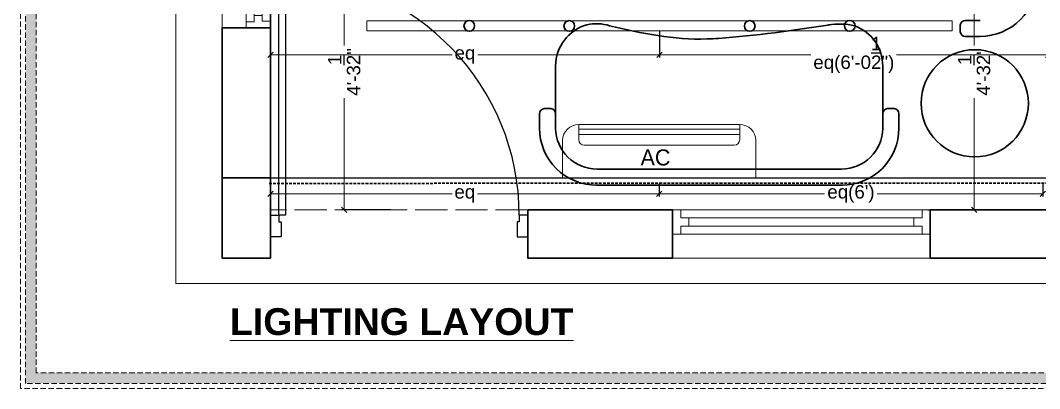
# Model space of a CAD drawing. Header units: millimetres. Extents: x 35877 to 3066687, y -650199 to -40525.
# Drawn here: x 148336.6 to 148526.6, y -179306.1 to -179237.4 of the extents above; entities that cross this region are included whole.
import ezdxf

# ---------------------------------------------------------------- set-up
doc = ezdxf.new("R2010")
doc.units = ezdxf.units.MM
doc.header["$MEASUREMENT"] = 0
doc.header["$PDMODE"] = 35
for name, pattern in [('00 . GROUND FLOOR$0$DASHED', [0.75, 0.5, -0.25]), ('ACAD_ISO02W100', [15, 12, -3]), ('DASHED', [0.75, 0.5, -0.25]), ('DASHEDX2', [1.5, 1, -0.5])]:
    doc.linetypes.add(name, pattern=pattern)
doc.layers.get('Defpoints').update_dxf_attribs({"color": 220})
doc.layers.add('AR DOOR', color=40, linetype='Continuous')
doc.layers.add('AR ELE-5', color=134, linetype='Continuous')
for name, color, linetype, lineweight in [('COLUMN', 1, 'Continuous', 30), ('DIM.', 250, 'Continuous', 13), ('dim05', 1, 'Continuous', 13), ('Dimension', 10, 'DASHEDX2', 20), ('el', 7, 'Continuous', 20), ('Electrical', 84, 'Continuous', 30), ('FURNITURE', 32, 'Continuous', 9), ('furniture dimensions', 1, 'DASHED', 0), ('GDR_FLOATING COLUMN', 3, 'Continuous', 18), ('GROUND FLOOR', 7, 'Continuous', 9), ('GROUND FLOOR  ( PLINE )', 251, 'Continuous', 30), ('GROUND FLOOR ( DW_RAIL )', 7, 'Continuous', 9), ('Labelling', 1, 'Continuous', 25), ('Text', 7, 'Continuous', 15), ('wall', 7, 'Continuous', 30)]:
    doc.layers.add(name, color=color, linetype=linetype, lineweight=lineweight)
doc.styles.add('Arial', font='arial.ttf')
doc.styles.get("Standard").update_dxf_attribs({"font": 'arial.ttf', "height": 6})
doc.styles.add('TEXT', font='eurr____.ttf')
doc.dimstyles.new('ISO-25', dxfattribs={"dimtxt": 2.5, "dimasz": 1, "dimexe": 0.5, "dimexo": 1, "dimtad": 0, "dimdec": 1, "dimlunit": 4, "dimtxsty": 'Standard', "dimblk": 'OBLIQUE', "dimcen": 2.5, "dimclrd": 1, "dimclre": 1, "dimclrt": 5, "dimadec": 0, "dimazin": 0, "dimtfac": 1, "dimtdec": 1, "dimtmove": 0, "dimatfit": 3, "dimfxl": 1, "dimlwd": -1, "dimarcsym": 0})

# ---------------------------------------------------------------- blocks, each defined once
blk = doc.blocks.new('*U20')
for points in [[(0, 0), (0, 1120), (30, 1120), (30, 0)], [(-40, 0), (0, 0), (0, -30), (10, -30), (10, -100), (-40, -100)], [(1160, 0), (1120, 0), (1120, -30), (1110, -30), (1110, -100), (1160, -100)]]:
    blk.add_lwpolyline(points, close=True)
at = {"layer": 'AR ELE-5', "linetype": 'ByBlock', "ltscale": 15}
blk.add_arc((-1.6, -0.7), 1121.6, 0.0347, 87.627, dxfattribs=at)
blk = doc.blocks.new('ac paln')
at = {"layer": 'Electrical', "lineweight": 15}
for p, q in [((389238.69, -37646.36), (389238.69, -37610.34)), ((389238.69, -37610.34), (389245.67, -37610.34)), ((389245.81, -37613.35), (389248.68, -37613.35)), ((389246.82, -37643.35), (389246.82, -37613.35)), ((389247.82, -37643.35), (389247.82, -37613.35)), ((389248.68, -37613.35), (389248.68, -37643.35)), ((389248.68, -37643.35), (389248.68, -37613.35)), ((389244.81, -37642.35), (389244.81, -37614.35)), ((389245.81, -37643.35), (389248.68, -37643.35)), ((389248.68, -37643.35), (389248.68, -37643.35)), ((389245.67, -37646.36), (389238.69, -37646.36))]:
    blk.add_line(p, q, dxfattribs=at)
for centre, start, end in [((389245.67, -37613.35), 0, 90), ((389245.67, -37643.35), 270, 0)]:
    blk.add_arc(centre, 3.01, start, end, dxfattribs=at)
at = {"layer": 'Electrical', "lineweight": 15, "extrusion": (0, 0, -1)}
for centre, start_param, end_param in [((389245.81, -37614.35), -0.785398, 0.785398), ((389245.81, -37642.35), 3.926991, 5.497787)]:
    blk.add_ellipse(centre, major_axis=(-0.71, 0.71), ratio=1, start_param=start_param, end_param=end_param, dxfattribs=at)
at = {"layer": 'Text', "style": 'TEXT'}
blk.add_text('AC', height=3, rotation=270, dxfattribs=at).set_placement((389241.02, -37624.87))
blk = doc.blocks.new('_Oblique')
at = {"layer": 'wall', "color": 0, "lineweight": -2}
blk.add_line((-0.5, -0.5), (0.5, 0.5), dxfattribs=at)
blk = doc.blocks.new('*D392')
at = {"layer": 'Defpoints', "color": 0, "lineweight": 0, "transparency": 16777216}
for p in [(148383.2, -179238.42, 0.05), (148455.75, -179238.42, 0.05), (148383.2, -179243.85)]:
    blk.add_point(p, dxfattribs=at)
at = {"layer": 'dim05', "color": 1, "linetype": 'Continuous', "lineweight": -2, "transparency": 16777216}
for p, q in [((148383.2, -179239.42), (148383.2, -179244.35)), ((148455.75, -179239.42), (148455.75, -179244.35))]:
    blk.add_line(p, q, dxfattribs=at)
at = {"layer": 'dim05', "color": 1, "linetype": 'Continuous', "transparency": 16777216}
for p, q in [((148383.2, -179243.85), (148417.1, -179243.85)), ((148455.75, -179243.85), (148421.86, -179243.85))]:
    blk.add_line(p, q, dxfattribs=at)
at = {"layer": 'dim05', "color": 1, "transparency": 16777216, "rotation": 180}
blk.add_blockref('_Oblique', (148383.2, -179243.85), dxfattribs=at)
at = {"layer": 'dim05', "color": 1, "transparency": 16777216}
blk.add_blockref('_Oblique', (148455.75, -179243.85), dxfattribs=at)
at = {"layer": 'dim05', "color": 5, "lineweight": 25, "transparency": 16777216, "insert": (148419.48, -179243.85), "char_height": 2.5, "attachment_point": 5, "style": 'Arial'}
blk.add_mtext('eq', dxfattribs=at)
blk = doc.blocks.new('*D393')
at = {"layer": 'Defpoints', "color": 0, "lineweight": 0, "transparency": 16777216}
for p in [(148455.75, -179238.42, 0.05), (148528.2, -179238.42, 0.05), (148528.2, -179243.85)]:
    blk.add_point(p, dxfattribs=at)
at = {"layer": 'dim05', "color": 1, "linetype": 'Continuous', "lineweight": -2, "transparency": 16777216}
for p, q in [((148455.75, -179239.42), (148455.75, -179244.35)), ((148528.2, -179239.42), (148528.2, -179244.35))]:
    blk.add_line(p, q, dxfattribs=at)
at = {"layer": 'dim05', "color": 1, "linetype": 'Continuous', "transparency": 16777216}
for p, q in [((148455.75, -179243.85), (148483.99, -179243.85)), ((148528.2, -179243.85), (148499.97, -179243.85))]:
    blk.add_line(p, q, dxfattribs=at)
at = {"layer": 'dim05', "color": 1, "transparency": 16777216, "rotation": 180}
blk.add_blockref('_Oblique', (148455.75, -179243.85), dxfattribs=at)
at = {"layer": 'dim05', "color": 1, "transparency": 16777216}
blk.add_blockref('_Oblique', (148528.2, -179243.85), dxfattribs=at)
at = {"layer": 'dim05', "color": 5, "lineweight": 25, "transparency": 16777216, "insert": (148491.98, -179243.85), "char_height": 2.5, "attachment_point": 5, "style": 'Arial'}
blk.add_mtext('eq(6\'-0{\\H1x;\\S1/2;}")', dxfattribs=at)
blk = doc.blocks.new('*D395')
at = {"layer": 'Defpoints', "color": 0, "lineweight": 0, "transparency": 16777216}
for p in [(148406.63, -179221.28, 0.05), (148396.98, -179272.78), (148406.63, -179272.78, 0.05)]:
    blk.add_point(p, dxfattribs=at)
at = {"layer": 'dim05', "color": 1, "linetype": 'Continuous', "lineweight": -2, "transparency": 16777216}
for p, q in [((148405.63, -179221.28), (148396.48, -179221.28)), ((148405.63, -179272.78), (148396.48, -179272.78))]:
    blk.add_line(p, q, dxfattribs=at)
at = {"layer": 'dim05', "color": 1, "linetype": 'Continuous', "transparency": 16777216}
for p, q in [((148396.98, -179221.28), (148396.98, -179242.12)), ((148396.98, -179272.78), (148396.98, -179251.94))]:
    blk.add_line(p, q, dxfattribs=at)
at = {"layer": 'dim05', "color": 1, "transparency": 16777216}
for p, rotation in [((148396.98, -179221.28), 90), ((148396.98, -179272.78), 270)]:
    blk.add_blockref('_Oblique', p, dxfattribs=dict(at, rotation=rotation))
at = {"layer": 'dim05', "color": 5, "lineweight": 25, "transparency": 16777216, "insert": (148396.98, -179247.03), "char_height": 2.5, "attachment_point": 5, "rotation": 90, "style": 'Arial'}
blk.add_mtext('4\'-3{\\H1x;\\S1/2;}"', dxfattribs=at)
blk = doc.blocks.new('*D398')
at = {"layer": 'Defpoints', "color": 0, "lineweight": 0, "transparency": 16777216}
for p in [(148504.77, -179221.28, 0.05), (148504.77, -179272.78, 0.05), (148514.42, -179272.78)]:
    blk.add_point(p, dxfattribs=at)
at = {"layer": 'dim05', "color": 1, "linetype": 'Continuous', "lineweight": -2, "transparency": 16777216}
for p, q in [((148505.77, -179221.28), (148514.92, -179221.28)), ((148505.77, -179272.78), (148514.92, -179272.78))]:
    blk.add_line(p, q, dxfattribs=at)
at = {"layer": 'dim05', "color": 1, "linetype": 'Continuous', "transparency": 16777216}
for p, q in [((148514.42, -179221.28), (148514.42, -179242.12)), ((148514.42, -179272.78), (148514.42, -179251.94))]:
    blk.add_line(p, q, dxfattribs=at)
at = {"layer": 'dim05', "color": 1, "transparency": 16777216}
for p, rotation in [((148514.42, -179221.28), 90), ((148514.42, -179272.78), 270)]:
    blk.add_blockref('_Oblique', p, dxfattribs=dict(at, rotation=rotation))
at = {"layer": 'dim05', "color": 5, "lineweight": 25, "transparency": 16777216, "insert": (148514.42, -179247.03), "char_height": 2.5, "attachment_point": 5, "rotation": 90, "style": 'Arial'}
blk.add_mtext('4\'-3{\\H1x;\\S1/2;}"', dxfattribs=at)
blk = doc.blocks.new('*D406')
at = {"layer": 'Defpoints', "color": 0, "lineweight": 0, "transparency": 16777216}
for p in [(148455.7, -179266.82, 0.05), (148527.2, -179266.82, 0.05), (148527.2, -179269.78)]:
    blk.add_point(p, dxfattribs=at)
at = {"layer": 'dim05', "color": 1, "linetype": 'Continuous', "lineweight": -2, "transparency": 16777216}
for p, q in [((148455.7, -179267.82), (148455.7, -179270.28)), ((148527.2, -179267.82), (148527.2, -179270.28))]:
    blk.add_line(p, q, dxfattribs=at)
at = {"layer": 'dim05', "color": 1, "linetype": 'Continuous', "transparency": 16777216}
for p, q in [((148455.7, -179269.78), (148486.54, -179269.78)), ((148527.2, -179269.78), (148496.36, -179269.78))]:
    blk.add_line(p, q, dxfattribs=at)
at = {"layer": 'dim05', "color": 1, "transparency": 16777216, "rotation": 180}
blk.add_blockref('_Oblique', (148455.7, -179269.78), dxfattribs=at)
at = {"layer": 'dim05', "color": 1, "transparency": 16777216}
blk.add_blockref('_Oblique', (148527.2, -179269.78), dxfattribs=at)
at = {"layer": 'dim05', "color": 5, "lineweight": 25, "transparency": 16777216, "insert": (148491.45, -179269.78), "char_height": 2.5, "attachment_point": 5, "style": 'Arial'}
blk.add_mtext("eq(6')", dxfattribs=at)
blk = doc.blocks.new('*D407')
at = {"layer": 'Defpoints', "color": 0, "lineweight": 0, "transparency": 16777216}
for p in [(148455.7, -179266.82, 0.05), (148383.2, -179267.83, 0.05), (148383.2, -179269.78)]:
    blk.add_point(p, dxfattribs=at)
at = {"layer": 'dim05', "color": 1, "linetype": 'Continuous', "lineweight": -2, "transparency": 16777216}
for p, q in [((148455.7, -179267.82), (148455.7, -179270.28)), ((148383.2, -179268.83), (148383.2, -179270.28))]:
    blk.add_line(p, q, dxfattribs=at)
at = {"layer": 'dim05', "color": 1, "linetype": 'Continuous', "transparency": 16777216}
for p, q in [((148383.2, -179269.78), (148417.07, -179269.78)), ((148455.7, -179269.78), (148421.83, -179269.78))]:
    blk.add_line(p, q, dxfattribs=at)
at = {"layer": 'dim05', "color": 1, "transparency": 16777216, "rotation": 180}
blk.add_blockref('_Oblique', (148383.2, -179269.78), dxfattribs=at)
at = {"layer": 'dim05', "color": 1, "transparency": 16777216}
blk.add_blockref('_Oblique', (148455.7, -179269.78), dxfattribs=at)
at = {"layer": 'dim05', "color": 5, "lineweight": 25, "transparency": 16777216, "insert": (148419.45, -179269.78), "char_height": 2.5, "attachment_point": 5, "style": 'Arial'}
blk.add_mtext('eq', dxfattribs=at)

msp = doc.modelspace()

# ---------------------------------------------------------------- hatches: boundary and pattern name
at = {"layer": 'Dimension', "true_color": 0xd39e00, "transparency": 33554687}
h = msp.add_hatch(color=42, dxfattribs=at)
h.paths.add_polyline_path([(148337.579, -179107.854), (148337.579, -179305.145), (148617.872, -179305.145), (148617.872, -179107.854)])
h.paths.add_polyline_path([(148339.546, -179109.821), (148615.905, -179109.821), (148615.905, -179303.178), (148339.546, -179303.178)], flags=16)

# ---------------------------------------------------------------- linework, layer by layer
at = {"layer": 'COLUMN', "transparency": 33554687, "elevation": 0.05}
msp.add_lwpolyline([(148374.202, -179266.781), (148383.202, -179266.781), (148383.202, -179281.781), (148374.202, -179281.781)], close=True, dxfattribs=at)
at = {"layer": 'Dimension', "color": 42, "true_color": 0xd39e00, "transparency": 33554687, "elevation": 0.292}
for points in [[(148336.596, -179106.871), (148618.855, -179106.871), (148618.855, -179306.129), (148336.596, -179306.129)], [(148337.579, -179107.854), (148617.872, -179107.854), (148617.872, -179305.145), (148337.579, -179305.145)], [(148339.546, -179109.821), (148615.905, -179109.821), (148615.905, -179303.178), (148339.546, -179303.178)]]:
    msp.add_lwpolyline(points, close=True, dxfattribs=at)
at = {"layer": 'FURNITURE', "color": 9, "lineweight": 30, "true_color": 0xc7c8ca, "transparency": 16777216}
for p, q in [((148511.813, -179238.283, 3.75), (148511.813, -179239.531, 3.75)), ((148515.515, -179237.407, 2.39), (148512.813, -179237.407, 2.39)), ((148515.515, -179240.407, 2.39), (148512.813, -179240.407, 2.39)), ((148436.385, -179245.929, 2.863), (148436.385, -179254.841, 3.75)), ((148497.385, -179245.929, 2.863), (148497.385, -179254.841, 3.75)), ((148433.385, -179257.543, 2.39), (148433.385, -179254.841, 2.39)), ((148435.509, -179253.841, 3.75), (148434.261, -179253.841, 3.75)), ((148436.385, -179257.543, 2.39), (148436.385, -179254.841, 2.39)), ((148497.385, -179257.543, 3.75), (148497.385, -179254.841, 3.75)), ((148498.261, -179253.841, 3.75), (148499.509, -179253.841, 3.75)), ((148500.385, -179257.543, 3.75), (148500.385, -179254.841, 3.75)), ((148489.669, -179265.154, -4.07), (148444.101, -179265.154, -1.415)), ((148489.877, -179268.154, 0.132), (148443.893, -179268.154, 2.957))]:
    msp.add_line(p, q, dxfattribs=at)
at = {"layer": 'FURNITURE', "color": 9, "lineweight": 30, "true_color": 0xc7c8ca, "transparency": 33554687}
for p, q in [((148382.969, -179266.832, 0.05), (148528.202, -179266.765, 0.05)), ((148383.205, -179272.781, 0.05), (148383.202, -179266.799, 0.05))]:
    msp.add_line(p, q, dxfattribs=at)
at = {"layer": 'FURNITURE', "color": 18, "lineweight": 0, "true_color": 0x000000, "transparency": 33554687, "elevation": 0.055}
msp.add_lwpolyline([(148365.608, -179114.942), (148553.989, -179114.942), (148553.989, -179286.485), (148365.608, -179286.485)], close=True, dxfattribs=at)
at = {"layer": 'FURNITURE', "color": 1, "lineweight": 0, "transparency": 33554687, "elevation": 0.055}
msp.add_lwpolyline([(148401.184, -179239.371), (148510.326, -179239.371), (148510.326, -179237.496), (148401.184, -179237.496)], close=True, dxfattribs=at)
at = {"layer": 'FURNITURE', "color": 240, "lineweight": 30, "true_color": 0xed1f24, "transparency": 33554687}
for centre in [(148420.288, -179238.433, 0.055), (148438.936, -179238.447, 0.055), (148472.573, -179238.447, 0.055), (148491.221, -179238.433, 0.055)]:
    msp.add_circle(centre, 1, dxfattribs=at)
at = {"layer": 'FURNITURE', "color": 9, "lineweight": 30, "true_color": 0xc7c8ca, "transparency": 16777216}
msp.add_circle((148514.53, -179252.884), 10.001, dxfattribs=at)
for centre, radius, start, end in [((148515.515, -179229.795, 2.39), 10.612, 270, 0.5627), ((148444.405, -179245.949, 2.863), 8.02, 105.70088, 179.85732), ((148443.991, -179246.171, -1.322), 8.134, 72.61835, 102.46672), ((148489.267, -179250.477, 4.222), 12.384, 76.38027, 99.49473), ((148512.813, -179238.416, 2.39), 1.009, 90, 172.427), ((148489.365, -179245.949, 4.222), 8.02, 0.14268, 69.42629), ((148512.813, -179239.398, 2.39), 1.009, 187.573, 270), ((148434.394, -179254.841, 2.39), 1.009, 97.573, 180), ((148435.376, -179254.841, 2.39), 1.009, 0, 82.427), ((148498.394, -179254.841, 2.39), 1.009, 97.573, 180), ((148499.376, -179254.841, 2.39), 1.009, 0, 82.427), ((148443.997, -179257.543, 2.39), 10.612, 180, 270.5627), ((148444.101, -179257.438, 2.39), 7.717, 180.90046, 270), ((148489.773, -179257.543, 2.39), 10.612, 269.4373, 0), ((148489.669, -179257.438, 2.39), 7.717, 270, 359.09954)]:
    msp.add_arc(centre, radius, start, end, dxfattribs=at)
msp.add_open_spline([(148487.529, -179238.215, 3.891), (148480.647, -179239.279, 2.662), (148473.062, -179240.4, 1.41), (148459.118, -179241.22, 1.592), (148452.418, -179239.816, 0.123), (148446.42, -179238.408, -1.322)], degree=3, knots=[1.8844998, 1.8844998, 1.8844998, 1.8844998, 22.9773331, 25.0955938, 43.7057545, 43.7057545, 43.7057545, 43.7057545], dxfattribs=at)
at = {"layer": 'furniture dimensions', "color": 9, "linetype": 'Continuous', "lineweight": 30, "true_color": 0xc7c8ca, "transparency": 33554687}
msp.add_line((148383.202, -179266.82, 0.05), (148383.202, -179131.281, 0.05), dxfattribs=at)
at = {"layer": 'GDR_FLOATING COLUMN', "color": 9, "linetype": '00 . GROUND FLOOR$0$DASHED', "lineweight": 30, "true_color": 0xc7c8ca, "transparency": 33554687}
msp.add_line((148382.97, -179267.832, 0.05), (148528.201, -179267.765, 0.05), dxfattribs=at)
at = {"layer": 'GROUND FLOOR', "transparency": 33554687}
for p, q in [((148383.202, -179131.781, 0.05), (148383.202, -179281.781, 0.05)), ((148383.202, -179131.781, 0.05), (148383.202, -179281.781, 0.05)), ((148374.202, -179167.781, 0.05), (148374.202, -179238.781, 0.05)), ((148383.202, -179238.781, 0.05), (148374.202, -179238.781, 0.05)), ((148533.202, -179272.781, 0.05), (148431.202, -179272.781, 0.05)), ((148431.202, -179272.781, 0.05), (148431.202, -179281.781, 0.05))]:
    msp.add_line(p, q, dxfattribs=at)
at = {"layer": 'GROUND FLOOR  ( PLINE )', "transparency": 33554687, "elevation": 0.05}
msp.add_lwpolyline([(148553.989, -179194.781), (148537.702, -179194.781), (148537.702, -179176.781), (148533.202, -179176.781), (148533.202, -179272.781), (148506.202, -179272.781), (148506.202, -179281.781), (148537.702, -179281.781)], dxfattribs=at)
for points in [[(148383.202, -179238.781), (148374.202, -179238.781), (148374.202, -179281.781), (148383.202, -179281.781)], [(148431.202, -179272.781), (148458.202, -179272.781), (148458.202, -179281.781), (148431.202, -179281.781)]]:
    msp.add_lwpolyline(points, close=True, dxfattribs=at)
at = {"layer": 'GROUND FLOOR ( DW_RAIL )', "transparency": 33554687, "elevation": 0.05}
for points in [[(148383.202, -179238.781), (148383.202, -179237.584), (148381.702, -179237.584), (148381.702, -179236.518), (148380.202, -179236.518), (148380.202, -179171.781), (148381.702, -179171.781), (148381.702, -179169.281), (148383.202, -179169.281), (148383.202, -179167.781), (148378.702, -179167.781), (148378.702, -179169.281), (148380.202, -179169.281), (148380.202, -179171.781), (148381.702, -179171.781), (148381.702, -179236.518), (148380.202, -179236.518), (148380.202, -179237.653), (148378.702, -179237.653), (148378.702, -179238.781), (148383.202, -179238.781), (148383.202, -179167.781), (148378.702, -179167.781), (148378.702, -179238.781)], [(148458.202, -179272.781), (148506.202, -179272.781), (148506.202, -179281.781), (148458.202, -179281.781)], [(148506.202, -179272.781), (148504.702, -179272.781), (148504.702, -179274.281), (148503.202, -179274.281), (148503.202, -179275.781), (148461.202, -179275.781), (148461.202, -179274.281), (148459.702, -179274.281), (148459.702, -179272.781), (148458.202, -179272.781), (148458.202, -179277.281), (148459.702, -179277.281), (148459.702, -179275.781), (148461.202, -179275.781), (148461.202, -179274.281), (148503.202, -179274.281), (148503.202, -179275.781), (148504.702, -179275.781), (148504.702, -179277.281), (148506.202, -179277.281), (148506.202, -179272.781), (148458.202, -179272.781), (148458.202, -179277.281), (148506.202, -179277.281)]]:
    msp.add_lwpolyline(points, close=True, dxfattribs=at)
at = {"layer": 'Labelling', "color": 251, "linetype": 'ACAD_ISO02W100', "lineweight": 0, "ltscale": 0.5, "true_color": 0x636466, "transparency": 33554687}
msp.add_line((148431.202, -179272.781, 0.05), (148383.202, -179272.781, 0.05), dxfattribs=at)

# ---------------------------------------------------------------- block references
at = {"layer": 'AR DOOR', "linetype": 'ByBlock', "lineweight": -2, "transparency": 33554687, "extrusion": (0, 0, -1), "xscale": -0.04000000000002399, "yscale": 0.04000000000002399, "zscale": -0.04000000000002399}
msp.add_blockref('*U20', (-148384.802, -179273.781, -0.05), dxfattribs=at)
at = {"layer": 'el', "color": 18, "true_color": 0x000000, "transparency": 33554687, "rotation": 90}
msp.add_blockref('ac paln', (110827.352, -568505.508, 0.05), dxfattribs=at)

# ---------------------------------------------------------------- texts
at = {"layer": 'DIM.', "color": 1, "transparency": 33554687, "insert": (148375.672, -179291.118, 0.362), "char_height": 5, "attachment_point": 1}
msp.add_mtext_dynamic_manual_height_columns('{\\fArial|b1|i0|c0|p34;\\LLIGHTING LAYOUT}', width=111.55884, gutter_width=1, heights=[0], dxfattribs=at)

# ---------------------------------------------------------------- dimensions: what is measured, and where the dimension line sits
at = {"layer": 'dim05', "color": 27, "lineweight": 25, "true_color": 0x7d5120, "transparency": 33554687}
for base, p1, p2, picture, middle in [((148396.985, -179272.781), (148406.635, -179221.281, 0.05), (148406.635, -179272.781, 0.05), '*D395', (148396.985, -179247.031)), ((148514.42, -179272.781), (148504.77, -179221.281, 0.05), (148504.77, -179272.781, 0.05), '*D398', (148514.42, -179247.031))]:
    dim = msp.add_linear_dim(base=base, p1=p1, p2=p2, angle=90, dimstyle='ISO-25', override={"dimtxsty": 'Arial'}, dxfattribs=at)
    dim.commit()
    dim.dimension.update_dxf_attribs({"geometry": picture, "text_midpoint": middle})
for base, p1, p2, text, picture, middle in [((148383.202, -179243.855), (148455.755, -179238.42, 0.05), (148383.202, -179238.42, 0.05), 'eq', '*D392', (148419.478, -179243.855)), ((148528.202, -179243.855), (148455.755, -179238.42, 0.05), (148528.202, -179238.42, 0.05), 'eq(<>)', '*D393', (148491.978, -179243.855)), ((148383.203, -179269.781), (148455.702, -179266.82, 0.05), (148383.203, -179267.832, 0.05), 'eq', '*D407', (148419.452, -179269.781)), ((148527.202, -179269.781), (148455.702, -179266.82, 0.05), (148527.202, -179266.82, 0.05), "eq(6')", '*D406', (148491.452, -179269.781))]:
    dim = msp.add_linear_dim(base=base, p1=p1, p2=p2, text=text, dimstyle='ISO-25', override={"dimtxsty": 'Arial'}, dxfattribs=at)
    dim.commit()
    dim.dimension.update_dxf_attribs({"geometry": picture, "text_midpoint": middle})

doc.saveas('drawing.dxf')
